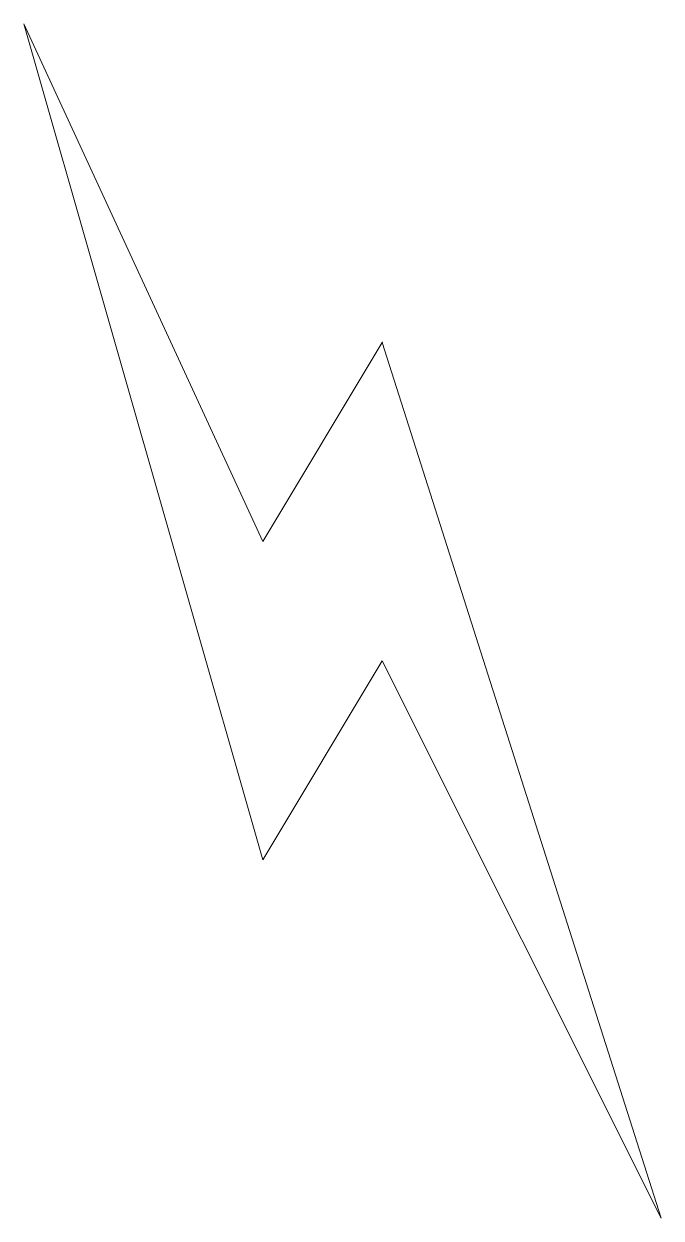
# Model space of a CAD drawing. Header units: millimetres. Extents: x -40 to 40, y -75 to 75.
import ezdxf

# ---------------------------------------------------------------- set-up
doc = ezdxf.new("R2010")
doc.units = ezdxf.units.MM
doc.layers.get('0').update_dxf_attribs({"linetype": 'CONTINUOUS', "lineweight": 0})

msp = doc.modelspace()

# ---------------------------------------------------------------- linework, layer by layer
for p, q in [((-10, 10), (-40, 75)), ((-40, 75), (-10, -30)), ((5, 35), (-10, 10)), ((40, -75), (5, 35)), ((5, -5), (-10, -30)), ((5, -5), (40, -75))]:
    msp.add_line(p, q)
msp.add_point((5, 35))

doc.saveas('drawing.dxf')
